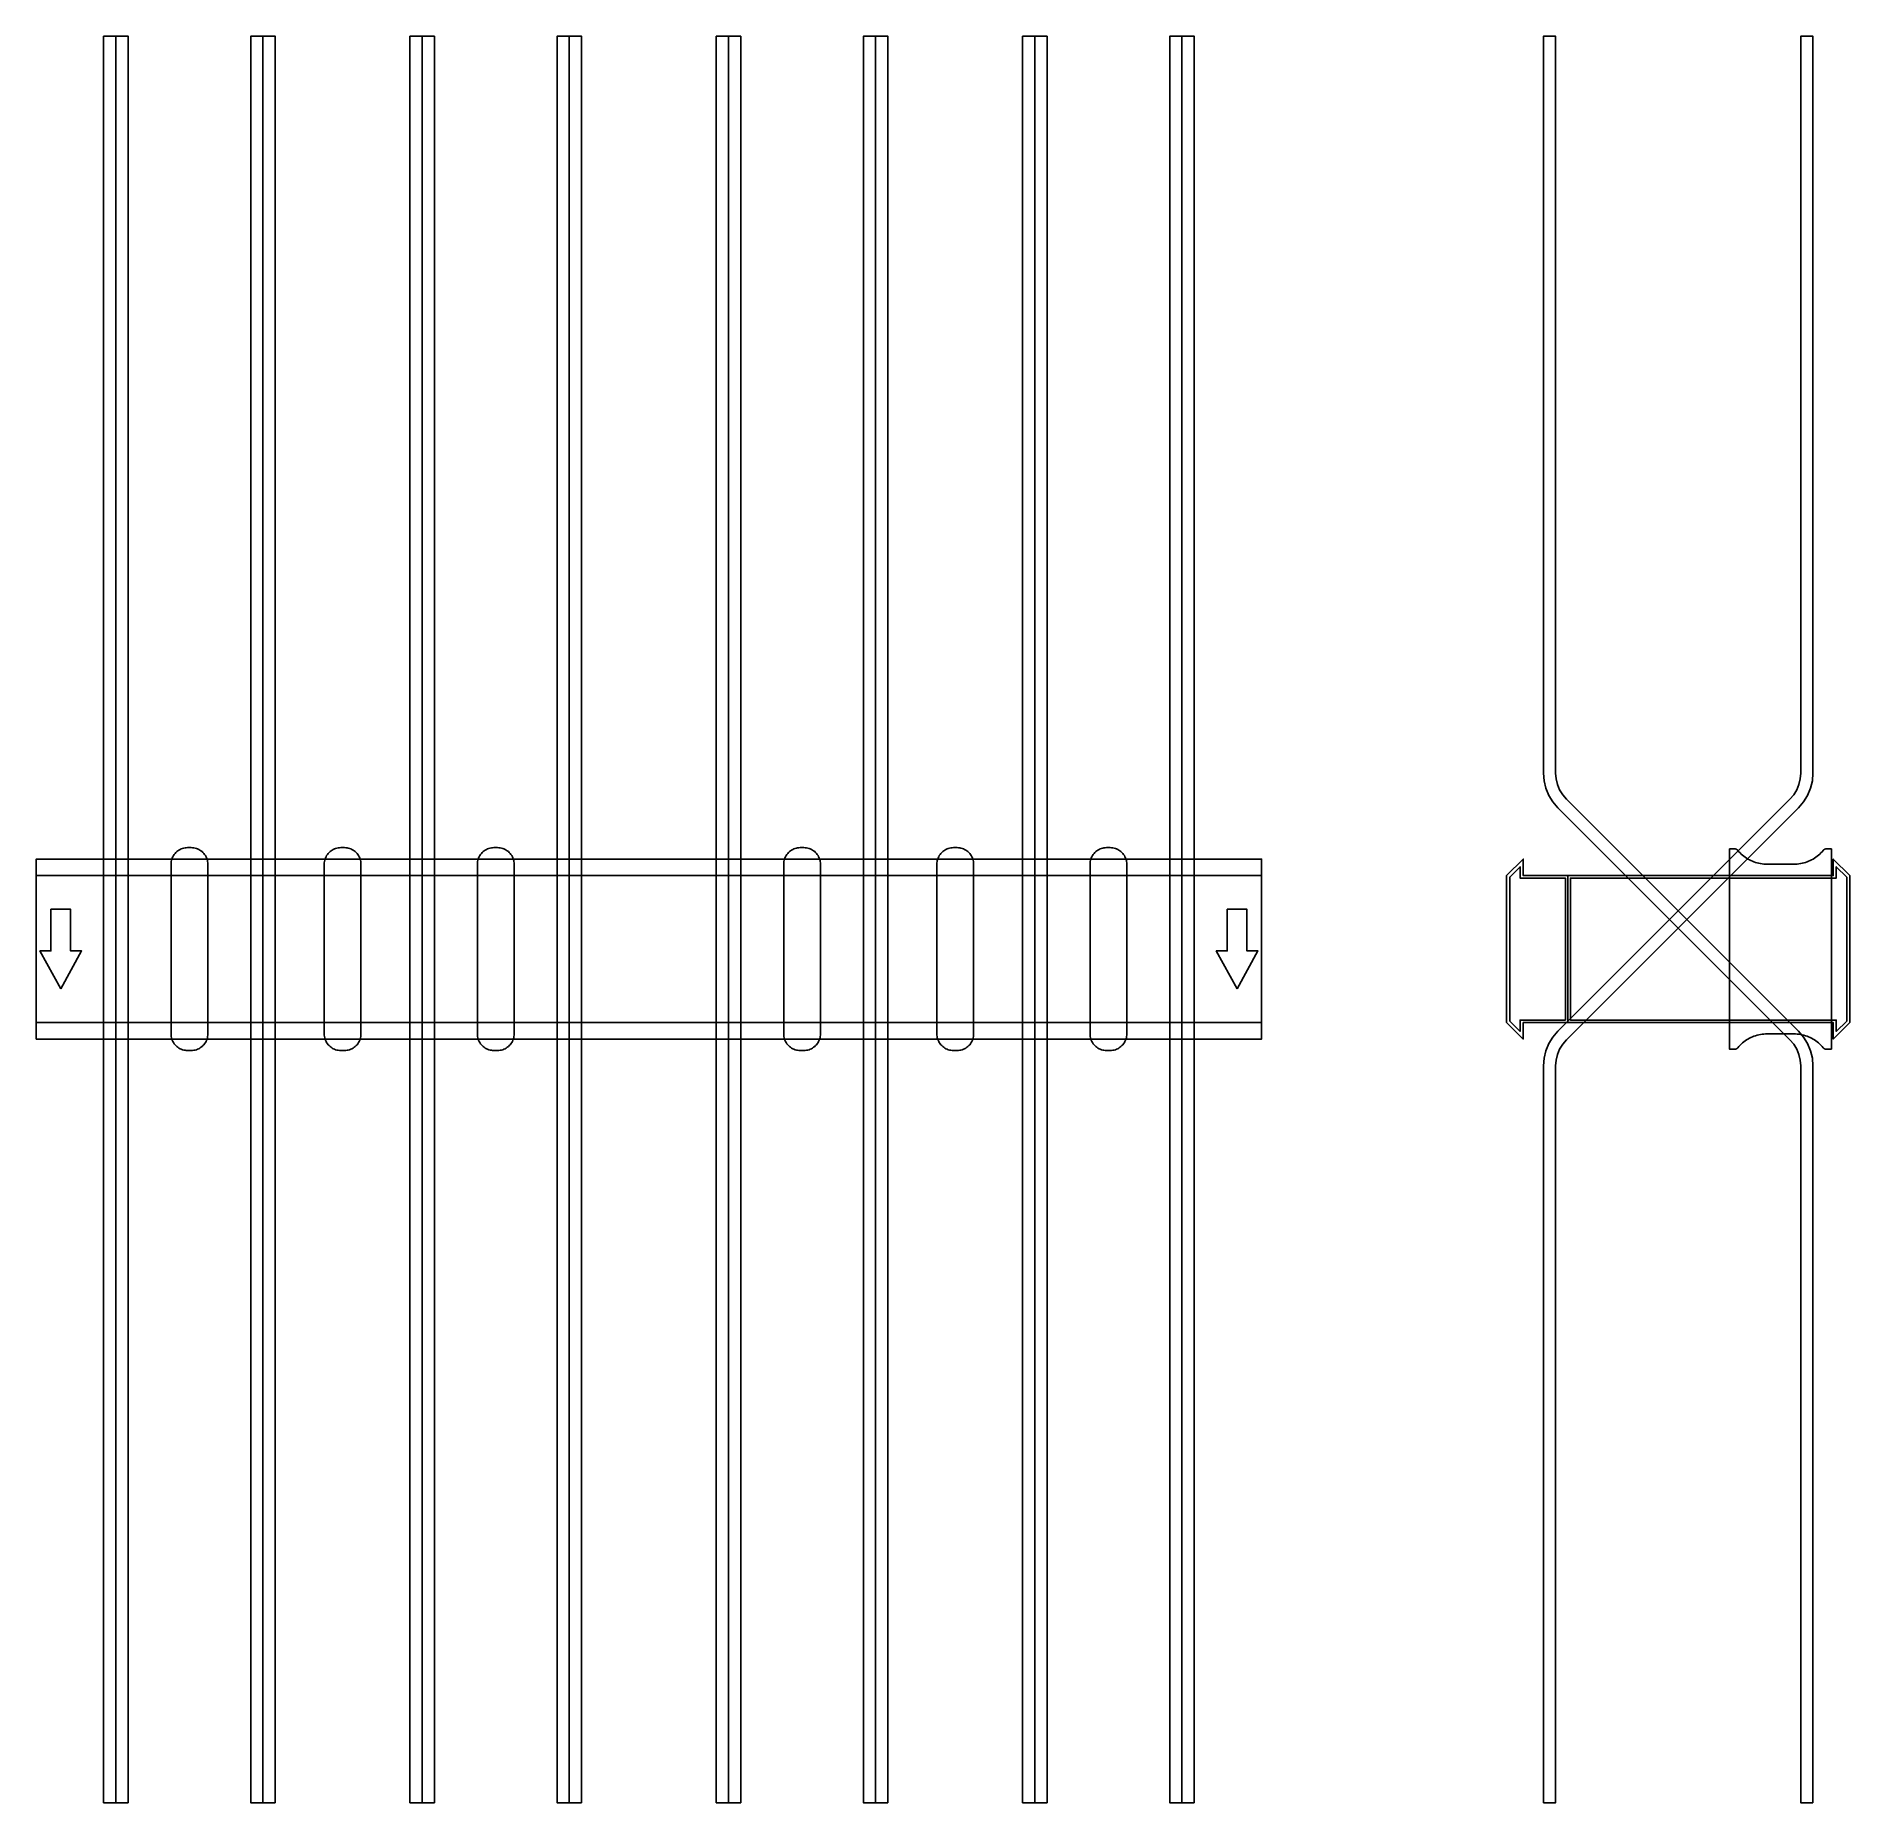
# Model space of a CAD drawing. Extents: x 0 to 1480, y -697 to 745.
import ezdxf

# ---------------------------------------------------------------- set-up
doc = ezdxf.new("R2010")
doc.units = 0
doc.layers.add('Halfen', color=7, linetype='CONTINUOUS')

msp = doc.modelspace()

# ---------------------------------------------------------------- linework, layer by layer
at = {"layer": 'Halfen', "color": 7}
for points in [[(65, -696.961), (65, 745.246), (55, 745.246), (55, -696.961)], [(75, -696.961), (75, 745.246), (65, 745.246), (65, -696.961)], [(185, -696.961), (185, 745.246), (175, 745.246), (175, -696.961)], [(195, -696.961), (195, 745.246), (185, 745.246), (185, -696.961)], [(315, -696.961), (315, 745.246), (305, 745.246), (305, -696.961)], [(325, -696.961), (325, 745.246), (315, 745.246), (315, -696.961)], [(435, -696.961), (435, 745.246), (425, 745.246), (425, -696.961)], [(445, -696.961), (445, 745.246), (435, 745.246), (435, -696.961)], [(565, -696.961), (565, 745.246), (555, 745.246), (555, -696.961)], [(575, -696.961), (575, 745.246), (565, 745.246), (565, -696.961)], [(685, -696.961), (685, 745.246), (675, 745.246), (675, -696.961)], [(695, -696.961), (695, 745.246), (685, 745.246), (685, -696.961)], [(815, -696.961), (815, 745.246), (805, 745.246), (805, -696.961)], [(825, -696.961), (825, 745.246), (815, 745.246), (815, -696.961)], [(935, -696.961), (935, 745.246), (925, 745.246), (925, -696.961)], [(945, -696.961), (945, 745.246), (935, 745.246), (935, -696.961)], [(1450, -696.961), (1450, -95.355), (1449.508, -89.098), (1448.042, -82.995), (1445.64, -77.196), (1442.361, -71.844), (1438.284, -67.071), (1248.787, 122.426), (1245.729, 126.006), (1243.27, 130.02), (1241.468, 134.369), (1240.369, 138.947), (1240, 143.64), (1240, 206.246), (1240, 745.246), (1230, 745.246), (1230, 206.246), (1230, 143.64), (1230.492, 137.382), (1231.958, 131.279), (1234.36, 125.48), (1237.639, 120.128), (1241.716, 115.355), (1431.213, -74.142), (1434.271, -77.722), (1436.73, -81.736), (1438.532, -86.085), (1439.631, -90.662), (1440, -95.355), (1440, -696.961)], [(1230, -696.961), (1230, -95.355), (1230.492, -89.098), (1231.958, -82.995), (1234.36, -77.196), (1237.639, -71.844), (1241.716, -67.071), (1431.213, 122.426), (1434.271, 126.006), (1436.73, 130.02), (1438.532, 134.369), (1439.631, 138.947), (1440, 143.64), (1440, 206.246), (1440, 745.246), (1450, 745.246), (1450, 206.246), (1450, 143.64), (1449.508, 137.382), (1448.042, 131.279), (1445.64, 125.48), (1442.361, 120.128), (1438.284, 115.355), (1248.787, -74.142), (1245.729, -77.722), (1243.27, -81.736), (1241.468, -86.085), (1240.369, -90.662), (1240, -95.355), (1240, -696.961)], [(140, -69.3), (140, -56.8), (140, 69.3), (139.958, 70.359), (139.834, 71.412), (139.627, 72.452), (139.339, 73.472), (138.972, 74.466), (138.529, 75.429), (138.011, 76.354), (137.422, 77.235), (136.765, 78.068), (136.046, 78.846), (135.268, 79.565), (134.435, 80.222), (133.554, 80.811), (132.629, 81.329), (131.666, 81.772), (130.672, 82.139), (129.652, 82.427), (128.612, 82.634), (127.559, 82.758), (126.5, 82.8), (123.5, 82.8), (122.441, 82.758), (121.388, 82.634), (120.348, 82.427), (119.328, 82.139), (118.334, 81.772), (117.371, 81.329), (116.446, 80.811), (115.565, 80.222), (114.732, 79.565), (113.954, 78.846), (113.235, 78.068), (112.578, 77.235), (111.989, 76.354), (111.471, 75.429), (111.028, 74.466), (110.661, 73.472), (110.373, 72.452), (110.166, 71.412), (110.042, 70.359), (110, 69.3), (110, -56.8), (110, -69.3), (110.042, -70.359), (110.166, -71.412), (110.373, -72.452), (110.661, -73.472), (111.028, -74.466), (111.471, -75.429), (111.989, -76.354), (112.578, -77.235), (113.235, -78.068), (113.954, -78.846), (114.732, -79.565), (115.565, -80.222), (116.446, -80.811), (117.371, -81.329), (118.334, -81.772), (119.328, -82.139), (120.348, -82.427), (121.388, -82.634), (122.441, -82.758), (123.5, -82.8), (126.5, -82.8), (127.559, -82.758), (128.612, -82.634), (129.652, -82.427), (130.672, -82.139), (131.666, -81.772), (132.629, -81.329), (133.554, -80.811), (134.435, -80.222), (135.268, -79.565), (136.046, -78.846), (136.765, -78.068), (137.422, -77.235), (138.011, -76.354), (138.529, -75.429), (138.972, -74.466), (139.339, -73.472), (139.627, -72.452), (139.834, -71.412), (139.958, -70.359), (140, -69.3)], [(265, -69.3), (265, -56.8), (265, 69.3), (264.958, 70.359), (264.834, 71.412), (264.627, 72.452), (264.339, 73.472), (263.972, 74.466), (263.529, 75.429), (263.011, 76.354), (262.422, 77.235), (261.765, 78.068), (261.046, 78.846), (260.268, 79.565), (259.435, 80.222), (258.554, 80.811), (257.629, 81.329), (256.666, 81.772), (255.672, 82.139), (254.652, 82.427), (253.612, 82.634), (252.559, 82.758), (251.5, 82.8), (248.5, 82.8), (247.441, 82.758), (246.388, 82.634), (245.348, 82.427), (244.328, 82.139), (243.334, 81.772), (242.371, 81.329), (241.446, 80.811), (240.565, 80.222), (239.732, 79.565), (238.954, 78.846), (238.235, 78.068), (237.578, 77.235), (236.989, 76.354), (236.471, 75.429), (236.028, 74.466), (235.661, 73.472), (235.373, 72.452), (235.166, 71.412), (235.042, 70.359), (235, 69.3), (235, -56.8), (235, -69.3), (235.042, -70.359), (235.166, -71.412), (235.373, -72.452), (235.661, -73.472), (236.028, -74.466), (236.471, -75.429), (236.989, -76.354), (237.578, -77.235), (238.235, -78.068), (238.954, -78.846), (239.732, -79.565), (240.565, -80.222), (241.446, -80.811), (242.371, -81.329), (243.334, -81.772), (244.328, -82.139), (245.348, -82.427), (246.388, -82.634), (247.441, -82.758), (248.5, -82.8), (251.5, -82.8), (252.559, -82.758), (253.612, -82.634), (254.652, -82.427), (255.672, -82.139), (256.666, -81.772), (257.629, -81.329), (258.554, -80.811), (259.435, -80.222), (260.268, -79.565), (261.046, -78.846), (261.765, -78.068), (262.422, -77.235), (263.011, -76.354), (263.529, -75.429), (263.972, -74.466), (264.339, -73.472), (264.627, -72.452), (264.834, -71.412), (264.958, -70.359), (265, -69.3)], [(390, -69.3), (390, -56.8), (390, 69.3), (389.958, 70.359), (389.834, 71.412), (389.627, 72.452), (389.339, 73.472), (388.972, 74.466), (388.529, 75.429), (388.011, 76.354), (387.422, 77.235), (386.765, 78.068), (386.046, 78.846), (385.268, 79.565), (384.435, 80.222), (383.554, 80.811), (382.629, 81.329), (381.666, 81.772), (380.672, 82.139), (379.652, 82.427), (378.612, 82.634), (377.559, 82.758), (376.5, 82.8), (373.5, 82.8), (372.441, 82.758), (371.388, 82.634), (370.348, 82.427), (369.328, 82.139), (368.334, 81.772), (367.371, 81.329), (366.446, 80.811), (365.565, 80.222), (364.732, 79.565), (363.954, 78.846), (363.235, 78.068), (362.578, 77.235), (361.989, 76.354), (361.471, 75.429), (361.028, 74.466), (360.661, 73.472), (360.373, 72.452), (360.166, 71.412), (360.042, 70.359), (360, 69.3), (360, -56.8), (360, -69.3), (360.042, -70.359), (360.166, -71.412), (360.373, -72.452), (360.661, -73.472), (361.028, -74.466), (361.471, -75.429), (361.989, -76.354), (362.578, -77.235), (363.235, -78.068), (363.954, -78.846), (364.732, -79.565), (365.565, -80.222), (366.446, -80.811), (367.371, -81.329), (368.334, -81.772), (369.328, -82.139), (370.348, -82.427), (371.388, -82.634), (372.441, -82.758), (373.5, -82.8), (376.5, -82.8), (377.559, -82.758), (378.612, -82.634), (379.652, -82.427), (380.672, -82.139), (381.666, -81.772), (382.629, -81.329), (383.554, -80.811), (384.435, -80.222), (385.268, -79.565), (386.046, -78.846), (386.765, -78.068), (387.422, -77.235), (388.011, -76.354), (388.529, -75.429), (388.972, -74.466), (389.339, -73.472), (389.627, -72.452), (389.834, -71.412), (389.958, -70.359), (390, -69.3)], [(640, -69.3), (640, -56.8), (640, 69.3), (639.958, 70.359), (639.834, 71.412), (639.627, 72.452), (639.339, 73.472), (638.972, 74.466), (638.529, 75.429), (638.011, 76.354), (637.422, 77.235), (636.765, 78.068), (636.046, 78.846), (635.268, 79.565), (634.435, 80.222), (633.554, 80.811), (632.629, 81.329), (631.666, 81.772), (630.672, 82.139), (629.652, 82.427), (628.612, 82.634), (627.559, 82.758), (626.5, 82.8), (623.5, 82.8), (622.441, 82.758), (621.388, 82.634), (620.348, 82.427), (619.328, 82.139), (618.334, 81.772), (617.371, 81.329), (616.446, 80.811), (615.565, 80.222), (614.732, 79.565), (613.954, 78.846), (613.235, 78.068), (612.578, 77.235), (611.989, 76.354), (611.471, 75.429), (611.028, 74.466), (610.661, 73.472), (610.373, 72.452), (610.166, 71.412), (610.042, 70.359), (610, 69.3), (610, -56.8), (610, -69.3), (610.042, -70.359), (610.166, -71.412), (610.373, -72.452), (610.661, -73.472), (611.028, -74.466), (611.471, -75.429), (611.989, -76.354), (612.578, -77.235), (613.235, -78.068), (613.954, -78.846), (614.732, -79.565), (615.565, -80.222), (616.446, -80.811), (617.371, -81.329), (618.334, -81.772), (619.328, -82.139), (620.348, -82.427), (621.388, -82.634), (622.441, -82.758), (623.5, -82.8), (626.5, -82.8), (627.559, -82.758), (628.612, -82.634), (629.652, -82.427), (630.672, -82.139), (631.666, -81.772), (632.629, -81.329), (633.554, -80.811), (634.435, -80.222), (635.268, -79.565), (636.046, -78.846), (636.765, -78.068), (637.422, -77.235), (638.011, -76.354), (638.529, -75.429), (638.972, -74.466), (639.339, -73.472), (639.627, -72.452), (639.834, -71.412), (639.958, -70.359), (640, -69.3)], [(765, -69.3), (765, -56.8), (765, 69.3), (764.958, 70.359), (764.834, 71.412), (764.627, 72.452), (764.339, 73.472), (763.972, 74.466), (763.529, 75.429), (763.011, 76.354), (762.422, 77.235), (761.765, 78.068), (761.046, 78.846), (760.268, 79.565), (759.435, 80.222), (758.554, 80.811), (757.629, 81.329), (756.666, 81.772), (755.672, 82.139), (754.652, 82.427), (753.612, 82.634), (752.559, 82.758), (751.5, 82.8), (748.5, 82.8), (747.441, 82.758), (746.388, 82.634), (745.348, 82.427), (744.328, 82.139), (743.334, 81.772), (742.371, 81.329), (741.446, 80.811), (740.565, 80.222), (739.732, 79.565), (738.954, 78.846), (738.235, 78.068), (737.578, 77.235), (736.989, 76.354), (736.471, 75.429), (736.028, 74.466), (735.661, 73.472), (735.373, 72.452), (735.166, 71.412), (735.042, 70.359), (735, 69.3), (735, -56.8), (735, -69.3), (735.042, -70.359), (735.166, -71.412), (735.373, -72.452), (735.661, -73.472), (736.028, -74.466), (736.471, -75.429), (736.989, -76.354), (737.578, -77.235), (738.235, -78.068), (738.954, -78.846), (739.732, -79.565), (740.565, -80.222), (741.446, -80.811), (742.371, -81.329), (743.334, -81.772), (744.328, -82.139), (745.348, -82.427), (746.388, -82.634), (747.441, -82.758), (748.5, -82.8), (751.5, -82.8), (752.559, -82.758), (753.612, -82.634), (754.652, -82.427), (755.672, -82.139), (756.666, -81.772), (757.629, -81.329), (758.554, -80.811), (759.435, -80.222), (760.268, -79.565), (761.046, -78.846), (761.765, -78.068), (762.422, -77.235), (763.011, -76.354), (763.529, -75.429), (763.972, -74.466), (764.339, -73.472), (764.627, -72.452), (764.834, -71.412), (764.958, -70.359), (765, -69.3)], [(890, -69.3), (890, -56.8), (890, 69.3), (889.958, 70.359), (889.834, 71.412), (889.627, 72.452), (889.339, 73.472), (888.972, 74.466), (888.529, 75.429), (888.011, 76.354), (887.422, 77.235), (886.765, 78.068), (886.046, 78.846), (885.268, 79.565), (884.435, 80.222), (883.554, 80.811), (882.629, 81.329), (881.666, 81.772), (880.672, 82.139), (879.652, 82.427), (878.612, 82.634), (877.559, 82.758), (876.5, 82.8), (873.5, 82.8), (872.441, 82.758), (871.388, 82.634), (870.348, 82.427), (869.328, 82.139), (868.334, 81.772), (867.371, 81.329), (866.446, 80.811), (865.565, 80.222), (864.732, 79.565), (863.954, 78.846), (863.235, 78.068), (862.578, 77.235), (861.989, 76.354), (861.471, 75.429), (861.028, 74.466), (860.661, 73.472), (860.373, 72.452), (860.166, 71.412), (860.042, 70.359), (860, 69.3), (860, -56.8), (860, -69.3), (860.042, -70.359), (860.166, -71.412), (860.373, -72.452), (860.661, -73.472), (861.028, -74.466), (861.471, -75.429), (861.989, -76.354), (862.578, -77.235), (863.235, -78.068), (863.954, -78.846), (864.732, -79.565), (865.565, -80.222), (866.446, -80.811), (867.371, -81.329), (868.334, -81.772), (869.328, -82.139), (870.348, -82.427), (871.388, -82.634), (872.441, -82.758), (873.5, -82.8), (876.5, -82.8), (877.559, -82.758), (878.612, -82.634), (879.652, -82.427), (880.672, -82.139), (881.666, -81.772), (882.629, -81.329), (883.554, -80.811), (884.435, -80.222), (885.268, -79.565), (886.046, -78.846), (886.765, -78.068), (887.422, -77.235), (888.011, -76.354), (888.529, -75.429), (888.972, -74.466), (889.339, -73.472), (889.627, -72.452), (889.834, -71.412), (889.958, -70.359), (890, -69.3)], [(1465, -81.8), (1465, 81.8), (1461, 81.8), (1460.846, 81.797), (1460.691, 81.786), (1460.538, 81.769), (1460.385, 81.746), (1460.234, 81.715), (1460.084, 81.678), (1459.936, 81.634), (1459.789, 81.584), (1459.646, 81.527), (1459.505, 81.464), (1459.366, 81.395), (1459.231, 81.32), (1459.1, 81.239), (1458.972, 81.153), (1458.848, 81.06), (1458.728, 80.963), (1458.613, 80.86), (1458.502, 80.752), (1458.397, 80.639), (1458.296, 80.522), (1457.41, 79.491), (1456.479, 78.5), (1455.505, 77.551), (1454.491, 76.646), (1453.437, 75.787), (1452.347, 74.975), (1451.222, 74.211), (1450.064, 73.499), (1448.876, 72.838), (1447.66, 72.23), (1446.418, 71.676), (1445.153, 71.178), (1443.867, 70.736), (1442.563, 70.351), (1441.243, 70.024), (1439.911, 69.756), (1438.567, 69.547), (1437.216, 69.397), (1435.859, 69.307), (1434.5, 69.277), (1412.5, 69.277), (1411.141, 69.307), (1409.784, 69.397), (1408.433, 69.547), (1407.089, 69.756), (1405.757, 70.024), (1404.437, 70.351), (1403.133, 70.736), (1401.847, 71.178), (1400.582, 71.676), (1399.34, 72.23), (1398.124, 72.838), (1396.936, 73.499), (1395.778, 74.211), (1394.653, 74.975), (1393.563, 75.787), (1392.509, 76.646), (1391.495, 77.551), (1390.521, 78.5), (1389.59, 79.491), (1388.704, 80.522), (1388.603, 80.639), (1388.498, 80.752), (1388.387, 80.86), (1388.272, 80.963), (1388.152, 81.06), (1388.028, 81.153), (1387.9, 81.239), (1387.769, 81.32), (1387.634, 81.395), (1387.495, 81.464), (1387.354, 81.527), (1387.211, 81.584), (1387.064, 81.634), (1386.916, 81.678), (1386.766, 81.715), (1386.615, 81.746), (1386.462, 81.769), (1386.309, 81.786), (1386.154, 81.797), (1386, 81.8), (1382, 81.8), (1382, -81.8), (1386, -81.8), (1386.154, -81.797), (1386.309, -81.786), (1386.462, -81.769), (1386.615, -81.746), (1386.766, -81.715), (1386.916, -81.678), (1387.064, -81.634), (1387.211, -81.584), (1387.354, -81.527), (1387.495, -81.464), (1387.634, -81.395), (1387.769, -81.32), (1387.9, -81.239), (1388.028, -81.153), (1388.152, -81.06), (1388.272, -80.963), (1388.387, -80.86), (1388.498, -80.752), (1388.603, -80.639), (1388.704, -80.522), (1389.59, -79.491), (1390.521, -78.5), (1391.495, -77.551), (1392.509, -76.646), (1393.563, -75.787), (1394.653, -74.975), (1395.778, -74.211), (1396.936, -73.499), (1398.124, -72.838), (1399.34, -72.23), (1400.582, -71.676), (1401.847, -71.178), (1403.133, -70.736), (1404.437, -70.351), (1405.757, -70.024), (1407.089, -69.756), (1408.433, -69.547), (1409.784, -69.397), (1411.141, -69.307), (1412.5, -69.277), (1434.5, -69.277), (1435.859, -69.307), (1437.216, -69.397), (1438.567, -69.547), (1439.911, -69.756), (1441.243, -70.024), (1442.563, -70.351), (1443.867, -70.736), (1445.153, -71.178), (1446.418, -71.676), (1447.66, -72.23), (1448.876, -72.838), (1450.064, -73.499), (1451.222, -74.211), (1452.347, -74.975), (1453.437, -75.787), (1454.491, -76.646), (1455.505, -77.551), (1456.479, -78.5), (1457.41, -79.491), (1458.296, -80.522), (1458.397, -80.639), (1458.502, -80.752), (1458.613, -80.86), (1458.728, -80.963), (1458.848, -81.06), (1458.972, -81.153), (1459.1, -81.239), (1459.231, -81.32), (1459.366, -81.395), (1459.505, -81.464), (1459.646, -81.527), (1459.789, -81.584), (1459.936, -81.634), (1460.084, -81.678), (1460.234, -81.715), (1460.385, -81.746), (1460.538, -81.769), (1460.691, -81.786), (1460.846, -81.797), (1461, -81.8)], [(0, -73.5), (1000, -73.5), (1000, 73.5), (0, 73.5)], [(0, -60), (1000, -60), (1000, 60), (0, 60)], [(1250, -60), (1250, 60), (1213.5, 60), (1213.5, 73.5), (1200, 60), (1200, -60), (1213.5, -73.5), (1213.5, -60)], [(1248, -58), (1248, 58), (1211, 58), (1211, 67.25), (1202.5, 58.75), (1202.5, -58.75), (1211, -67.25), (1211, -58)], [(1480, -60), (1480, 60), (1466.5, 73.5), (1466.5, 60), (1250, 60), (1250, -60), (1466.5, -60), (1466.5, -73.5)], [(1477.5, -58.75), (1477.5, 58.75), (1469, 67.25), (1469, 58), (1252, 58), (1252, -58), (1469, -58), (1469, -67.25)], [(20, -32.5), (37, -1.5), (28, -1.5), (28, 32.5), (12, 32.5), (12, -1.5), (3, -1.5)], [(980, -32.5), (997, -1.5), (988, -1.5), (988, 32.5), (972, 32.5), (972, -1.5), (963, -1.5)]]:
    msp.add_lwpolyline(points, close=True, dxfattribs=at)

doc.saveas('drawing.dxf')
